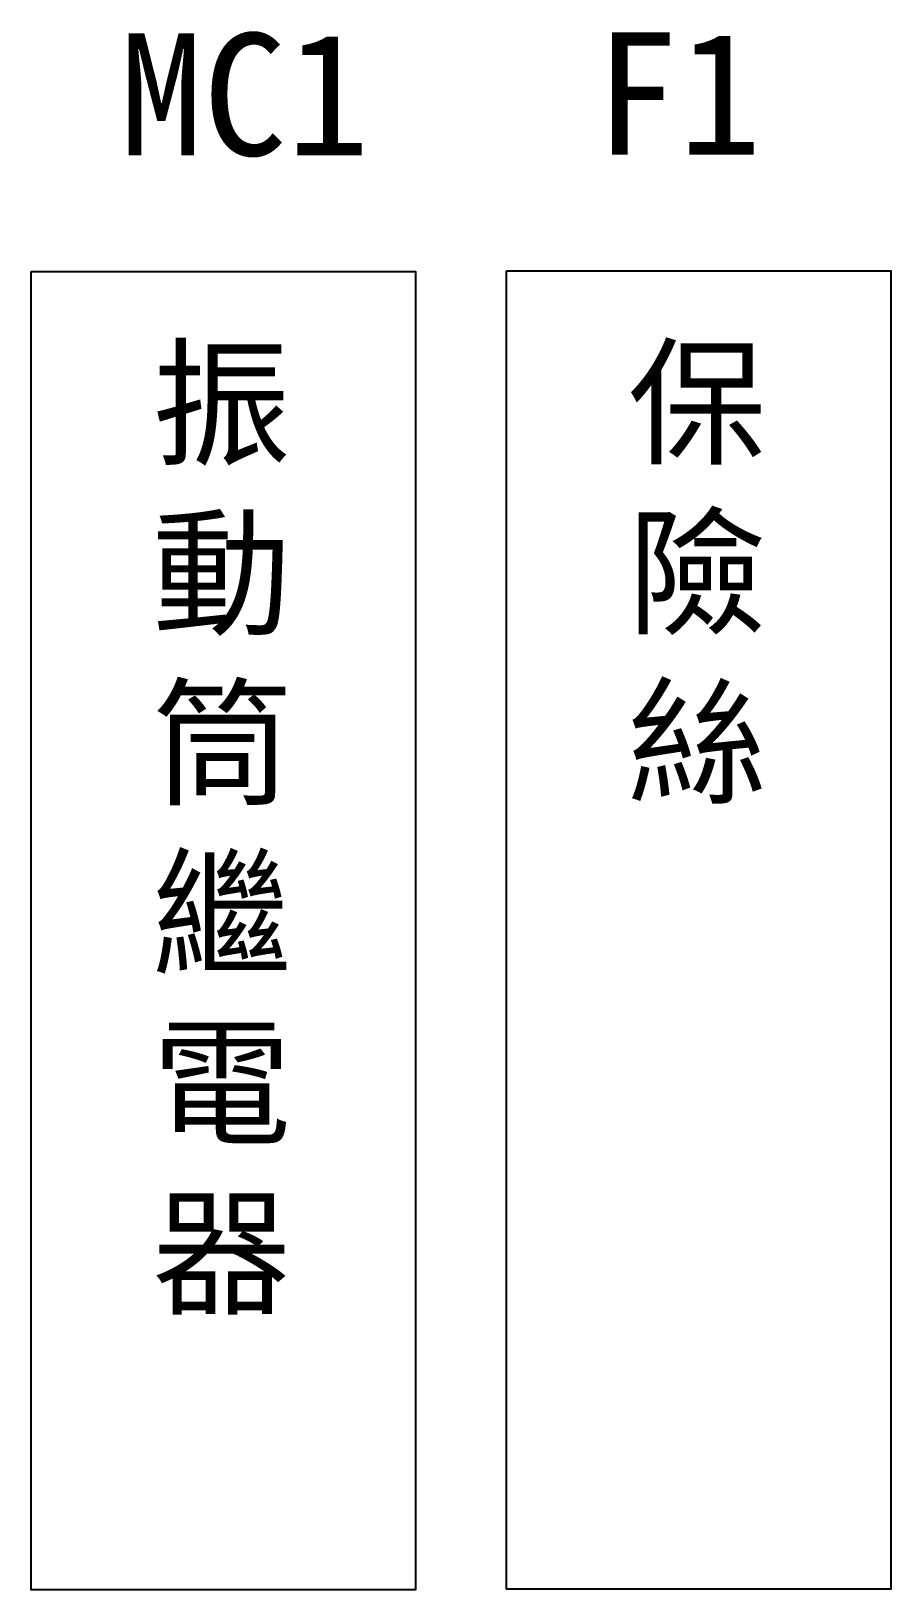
# Model space of a CAD drawing. Extents: x 10 to 297, y 3 to 207.
# Drawn here: x 53.18 to 78.46, y 40.74 to 86.62 of the extents above; entities that cross this region are included whole.
import ezdxf

# ---------------------------------------------------------------- set-up
doc = ezdxf.new("R2010")
doc.units = 0
doc.layers.add('圖框層', color=7, linetype='CONTINUOUS')
doc.layers.add('標尺寸層', color=3, linetype='CONTINUOUS')
doc.styles.add('CNS', font='romanc.shx', dxfattribs={"bigfont": 'chineset.shx'})
doc.styles.add('STSL', font='KAIU.TTF')

msp = doc.modelspace()

# ---------------------------------------------------------------- linework, layer by layer
at = {"layer": '標尺寸層', "color": 7}
for points in [[(53.18, 79.546), (64.479, 79.546), (64.479, 40.743), (53.18, 40.743)], [(67.165, 79.569), (78.464, 79.569), (78.464, 40.766), (67.165, 40.766)]]:
    msp.add_lwpolyline(points, close=True, dxfattribs=at)

# ---------------------------------------------------------------- texts
at = {"layer": '圖框層', "color": 4, "style": 'STSL'}
for s, p in [('MC1', (55.787, 82.962)), ('F1', (69.772, 82.985))]:
    msp.add_text(s, height=3.6, dxfattribs=at).set_placement(p)
at = {"layer": '標尺寸層', "color": 7, "char_height": 3, "width": 4.86325, "attachment_point": 1, "style": 'CNS'}
for s, insert in [('{\\fDFKai-SB|b0|i0|c136|p65;振動筒繼電器}', (56.739, 77.166)), ('{\\fDFKai-SB|b0|i0|c136|p65;保險絲}', (70.724, 77.188))]:
    msp.add_mtext(s, dxfattribs=dict(at, insert=insert))

doc.saveas('drawing.dxf')
